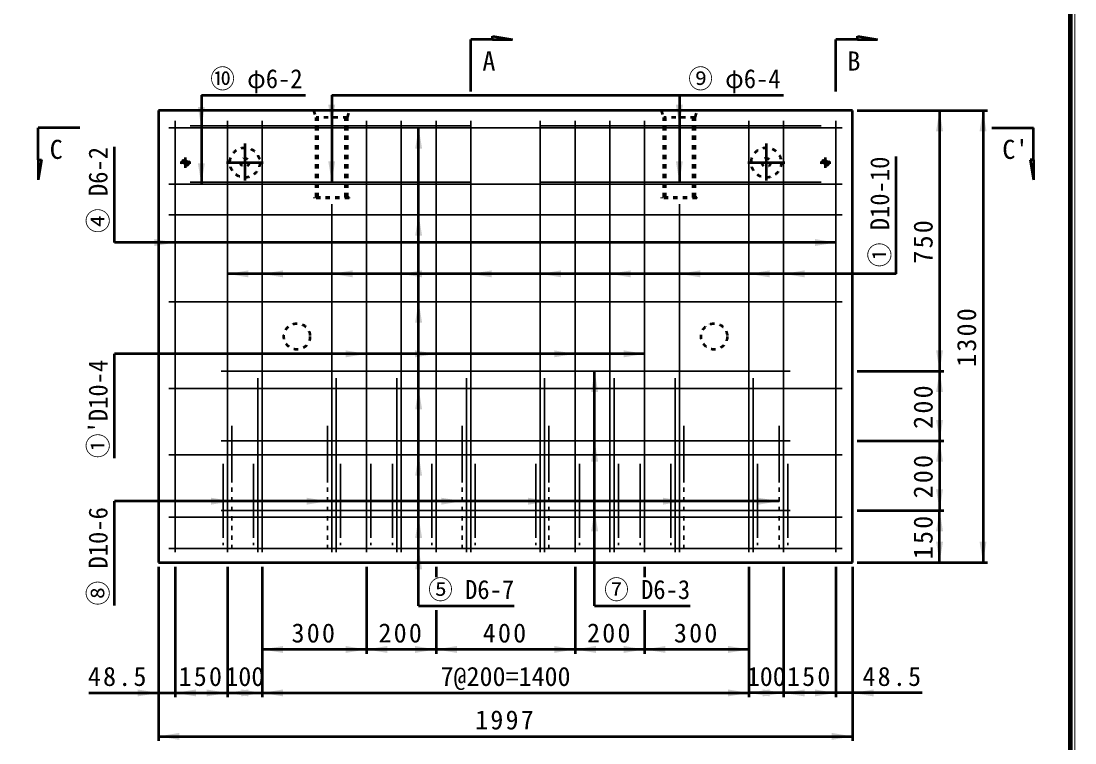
# Model space of a CAD drawing. Units: millimetres, scale not verified, with parts at other scales. Extents: x 100 to 4105, y 100 to 2870.
# Drawn here: x 2892 to 4105, y 773 to 1603 of the extents above; entities that cross this region are included whole.
import ezdxf
from ezdxf.enums import TextEntityAlignment as Align

# ---------------------------------------------------------------- set-up
doc = ezdxf.new("R2010")
doc.units = ezdxf.units.MM
doc.header["$LTSCALE"] = 5
doc.linetypes.add('USER2', pattern=[13.4, 10, -1.2, 1, -1.2])
doc.linetypes.add('USER3', pattern=[2.2, 1, -1.2])
doc.layers.add('V-nasSTD', color=7, linetype='Continuous', lineweight=50)
doc.styles.add('ＭＳ ゴシック', font='')
doc.styles.get('ＭＳ ゴシック').set_extended_font_data('MS Gothic')

msp = doc.modelspace()

# ---------------------------------------------------------------- hatches: boundary and pattern name
at = {"layer": 'V-nasSTD'}
for points in [[(3099.859, 1504.408), (3103.859, 1504.408), (3099.859, 1480.408), (3095.859, 1504.408)], [(3249.859, 1506.808), (3253.859, 1506.808), (3249.859, 1482.808), (3245.859, 1506.808)], [(3649.859, 1506.808), (3653.859, 1506.808), (3649.859, 1482.808), (3645.859, 1506.808)], [(3949.259, 1476.408), (3953.259, 1476.408), (3949.259, 1500.408), (3945.259, 1476.408)], [(3999.259, 1476.408), (4003.259, 1476.408), (3999.259, 1500.408), (3995.259, 1476.408)], [(3349.859, 1456.408), (3353.859, 1456.408), (3349.859, 1480.408), (3345.859, 1456.408)], [(3099.859, 1439.608), (3103.859, 1439.608), (3099.859, 1415.608), (3095.859, 1439.608)], [(3249.859, 1442.008), (3253.859, 1442.008), (3249.859, 1418.008), (3245.859, 1442.008)], [(3649.859, 1442.008), (3653.859, 1442.008), (3649.859, 1418.008), (3645.859, 1442.008)], [(3349.859, 1356.408), (3353.859, 1356.408), (3349.859, 1380.408), (3345.859, 1356.408)], [(3045.859, 1348.408), (3045.859, 1344.408), (3069.859, 1348.408), (3045.859, 1352.408)], [(3805.859, 1348.408), (3805.859, 1344.408), (3829.859, 1348.408), (3805.859, 1352.408)], [(3153.859, 1312.408), (3153.859, 1308.408), (3129.859, 1312.408), (3153.859, 1316.408)], [(3193.859, 1312.408), (3193.859, 1308.408), (3169.859, 1312.408), (3193.859, 1316.408)], [(3273.859, 1312.408), (3273.859, 1308.408), (3249.859, 1312.408), (3273.859, 1316.408)], [(3353.859, 1312.408), (3353.859, 1308.408), (3329.859, 1312.408), (3353.859, 1316.408)], [(3433.859, 1312.408), (3433.859, 1308.408), (3409.859, 1312.408), (3433.859, 1316.408)], [(3513.859, 1312.408), (3513.859, 1308.408), (3489.859, 1312.408), (3513.859, 1316.408)], [(3593.859, 1312.408), (3593.859, 1308.408), (3569.859, 1312.408), (3593.859, 1316.408)], [(3673.859, 1312.408), (3673.859, 1308.408), (3649.859, 1312.408), (3673.859, 1316.408)], [(3753.859, 1312.408), (3753.859, 1308.408), (3729.859, 1312.408), (3753.859, 1316.408)], [(3793.859, 1312.408), (3793.859, 1308.408), (3769.859, 1312.408), (3793.859, 1316.408)], [(3349.859, 1256.408), (3353.859, 1256.408), (3349.859, 1280.408), (3345.859, 1256.408)], [(3265.859, 1220.408), (3265.859, 1216.408), (3289.859, 1220.408), (3265.859, 1224.408)], [(3345.859, 1220.408), (3345.859, 1216.408), (3369.859, 1220.408), (3345.859, 1224.408)], [(3505.859, 1220.408), (3505.859, 1216.408), (3529.859, 1220.408), (3505.859, 1224.408)], [(3585.859, 1220.408), (3585.859, 1216.408), (3609.859, 1220.408), (3585.859, 1224.408)], [(3949.259, 1224.408), (3953.259, 1224.408), (3949.259, 1200.408), (3945.259, 1224.408)], [(3552.359, 1176.408), (3556.359, 1176.408), (3552.359, 1200.408), (3548.359, 1176.408)], [(3949.259, 1176.408), (3953.259, 1176.408), (3949.259, 1200.408), (3945.259, 1176.408)], [(3349.859, 1156.408), (3353.859, 1156.408), (3349.859, 1180.408), (3345.859, 1156.408)], [(3949.259, 1144.408), (3953.259, 1144.408), (3949.259, 1120.408), (3945.259, 1144.408)], [(3552.359, 1096.408), (3556.359, 1096.408), (3552.359, 1120.408), (3548.359, 1096.408)], [(3949.259, 1096.408), (3953.259, 1096.408), (3949.259, 1120.408), (3945.259, 1096.408)], [(3349.859, 1080.408), (3353.859, 1080.408), (3349.859, 1104.408), (3345.859, 1080.408)], [(3949.259, 1064.408), (3953.259, 1064.408), (3949.259, 1040.408), (3945.259, 1064.408)], [(3110.859, 1050.923), (3110.859, 1046.923), (3134.859, 1050.923), (3110.859, 1054.923)], [(3220.859, 1050.923), (3220.859, 1046.923), (3244.859, 1050.923), (3220.859, 1054.923)], [(3375.859, 1050.923), (3375.859, 1046.923), (3399.859, 1050.923), (3375.859, 1054.923)], [(3475.859, 1050.923), (3475.859, 1046.923), (3499.859, 1050.923), (3475.859, 1054.923)], [(3630.859, 1050.923), (3630.859, 1046.923), (3654.859, 1050.923), (3630.859, 1054.923)], [(3740.859, 1050.923), (3740.859, 1046.923), (3764.859, 1050.923), (3740.859, 1054.923)], [(3349.859, 1008.408), (3353.859, 1008.408), (3349.859, 1032.408), (3345.859, 1008.408)], [(3552.359, 1016.408), (3556.359, 1016.408), (3552.359, 1040.408), (3548.359, 1016.408)], [(3949.259, 1016.408), (3953.259, 1016.408), (3949.259, 1040.408), (3945.259, 1016.408)], [(3349.859, 972.408), (3353.859, 972.408), (3349.859, 996.408), (3345.859, 972.408)], [(3949.259, 1004.408), (3953.259, 1004.408), (3949.259, 980.408), (3945.259, 1004.408)], [(3999.259, 1004.408), (4003.259, 1004.408), (3999.259, 980.408), (3995.259, 1004.408)], [(3193.859, 880.408), (3193.859, 876.408), (3169.859, 880.408), (3193.859, 884.408)], [(3265.859, 880.408), (3265.859, 876.408), (3289.859, 880.408), (3265.859, 884.408)], [(3313.859, 880.408), (3313.859, 876.408), (3289.859, 880.408), (3313.859, 884.408)], [(3345.859, 880.408), (3345.859, 876.408), (3369.859, 880.408), (3345.859, 884.408)], [(3393.859, 880.408), (3393.859, 876.408), (3369.859, 880.408), (3393.859, 884.408)], [(3505.859, 880.408), (3505.859, 876.408), (3529.859, 880.408), (3505.859, 884.408)], [(3553.859, 880.408), (3553.859, 876.408), (3529.859, 880.408), (3553.859, 884.408)], [(3585.859, 880.408), (3585.859, 876.408), (3609.859, 880.408), (3585.859, 884.408)], [(3633.859, 880.408), (3633.859, 876.408), (3609.859, 880.408), (3633.859, 884.408)], [(3705.859, 880.408), (3705.859, 876.408), (3729.859, 880.408), (3705.859, 884.408)], [(3026.459, 830.408), (3026.459, 826.408), (3050.459, 830.408), (3026.459, 834.408)], [(3093.859, 830.408), (3093.859, 826.408), (3069.859, 830.408), (3093.859, 834.408)], [(3105.859, 830.408), (3105.859, 826.408), (3129.859, 830.408), (3105.859, 834.408)], [(3153.859, 830.408), (3153.859, 826.408), (3129.859, 830.408), (3153.859, 834.408)], [(3145.859, 830.408), (3145.859, 826.408), (3169.859, 830.408), (3145.859, 834.408)], [(3193.859, 830.408), (3193.859, 826.408), (3169.859, 830.408), (3193.859, 834.408)], [(3705.859, 830.408), (3705.859, 826.408), (3729.859, 830.408), (3705.859, 834.408)], [(3753.859, 830.408), (3753.859, 826.408), (3729.859, 830.408), (3753.859, 834.408)], [(3745.859, 830.408), (3745.859, 826.408), (3769.859, 830.408), (3745.859, 834.408)], [(3793.859, 830.408), (3793.859, 826.408), (3769.859, 830.408), (3793.859, 834.408)], [(3805.859, 830.408), (3805.859, 826.408), (3829.859, 830.408), (3805.859, 834.408)], [(3873.259, 830.408), (3873.259, 826.408), (3849.259, 830.408), (3873.259, 834.408)], [(3074.459, 780.408), (3074.459, 776.408), (3050.459, 780.408), (3074.459, 784.408)], [(3825.259, 780.408), (3825.259, 776.408), (3849.259, 780.408), (3825.259, 784.408)]]:
    msp.add_hatch(color=256, dxfattribs=at).paths.add_polyline_path(points)

# ---------------------------------------------------------------- linework, layer by layer
at = {"layer": 'V-nasSTD', "lineweight": 100}
msp.add_line((4100, 105), (4100, 2865), dxfattribs=at)
at = {"layer": 'V-nasSTD'}
for p, q in [((3409.859, 1522.008), (3409.859, 1582.008)), ((3434.859, 1582.008), (3409.859, 1582.008)), ((3434.859, 1582.008), (3434.859, 1585.848)), ((3434.859, 1585.848), (3457.899, 1582.008)), ((3434.859, 1582.008), (3457.899, 1582.008)), ((3829.859, 1522.008), (3829.859, 1582.008)), ((3854.859, 1582.008), (3829.859, 1582.008)), ((3854.859, 1582.008), (3854.859, 1585.848)), ((3854.859, 1585.848), (3877.899, 1582.008)), ((3854.859, 1582.008), (3877.899, 1582.008)), ((3099.859, 1518.008), (3099.859, 1415.608)), ((3099.859, 1518.008), (3219.859, 1518.008)), ((3249.859, 1518.008), (3249.859, 1418.008)), ((3249.859, 1518.008), (3769.859, 1518.008)), ((3649.859, 1518.008), (3649.859, 1418.008)), ((3050.459, 1500.408), (3050.459, 980.408)), ((3849.259, 1500.408), (3050.459, 1500.408)), ((3849.259, 980.408), (3849.259, 1500.408)), ((3854.259, 1500.408), (4004.259, 1500.408)), ((3949.259, 1500.408), (3949.259, 1200.408)), ((3999.259, 1500.408), (3999.259, 980.408)), ((2912.011, 1443.448), (2912.011, 1480.408)), ((2960.051, 1480.408), (2912.011, 1480.408)), ((3349.859, 930.408), (3349.859, 1480.408)), ((4009.259, 1480.408), (4057.299, 1480.408)), ((4057.299, 1443.448), (4057.299, 1480.408)), ((2999.859, 1348.408), (2999.859, 1458.408)), ((2912.011, 1443.448), (2915.851, 1443.448)), ((2915.851, 1443.448), (2912.011, 1420.408)), ((2912.011, 1443.448), (2912.011, 1420.408)), ((3899.259, 1312.408), (3899.259, 1447.408)), ((4057.299, 1443.448), (4053.459, 1443.448)), ((4053.459, 1443.448), (4057.299, 1420.408)), ((4057.299, 1443.448), (4057.299, 1420.408)), ((3829.859, 1348.408), (2999.859, 1348.408)), ((3899.259, 1312.408), (3129.859, 1312.408)), ((3609.859, 1220.408), (2999.859, 1220.408)), ((2999.859, 1100.408), (2999.859, 1220.408)), ((3552.359, 930.408), (3552.359, 1200.408)), ((3854.259, 1200.408), (3954.259, 1200.408)), ((3949.259, 1200.408), (3949.259, 1120.408)), ((3854.259, 1120.408), (3954.259, 1120.408)), ((3949.259, 1120.408), (3949.259, 1040.408)), ((3764.859, 1050.923), (2999.859, 1050.923)), ((2999.859, 930.923), (2999.859, 1050.923)), ((3854.259, 1040.408), (3954.259, 1040.408)), ((3949.259, 980.408), (3949.259, 1040.408)), ((3050.459, 980.408), (3849.259, 980.408)), ((3050.459, 975.408), (3050.459, 775.408)), ((3069.859, 975.408), (3069.859, 825.408)), ((3129.859, 975.408), (3129.859, 825.408)), ((3169.859, 975.408), (3169.859, 825.408)), ((3289.859, 975.408), (3289.859, 875.408)), ((3369.859, 975.408), (3369.859, 963.408)), ((3529.859, 975.408), (3529.859, 875.408)), ((3609.859, 975.408), (3609.859, 963.408)), ((3729.859, 975.408), (3729.859, 825.408)), ((3769.859, 975.408), (3769.859, 825.408)), ((3829.859, 975.408), (3829.859, 825.408)), ((3849.259, 975.408), (3849.259, 775.408)), ((3854.259, 980.408), (4004.259, 980.408)), ((3349.859, 930.408), (3459.859, 930.408)), ((3369.859, 925.408), (3369.859, 875.408)), ((3552.359, 930.408), (3662.359, 930.408)), ((3609.859, 925.408), (3609.859, 875.408)), ((3289.859, 880.408), (3169.859, 880.408)), ((3369.859, 880.408), (3289.859, 880.408)), ((3529.859, 880.408), (3369.859, 880.408)), ((3609.859, 880.408), (3529.859, 880.408)), ((3729.859, 880.408), (3609.859, 880.408)), ((2970.459, 830.408), (3050.459, 830.408)), ((3050.459, 830.408), (3069.859, 830.408)), ((3069.859, 830.408), (3129.859, 830.408)), ((3129.859, 830.408), (3169.859, 830.408)), ((3169.859, 830.408), (3729.859, 830.408)), ((3769.859, 830.408), (3729.859, 830.408)), ((3829.859, 830.408), (3769.859, 830.408)), ((3849.259, 830.408), (3829.859, 830.408)), ((3929.259, 830.408), (3849.259, 830.408)), ((3050.459, 780.408), (3849.259, 780.408))]:
    msp.add_line(p, q, dxfattribs=at)
at = {"layer": 'V-nasSTD', "linetype": 'USER3'}
for p, q in [((3228.859, 1500.408), (3231.859, 1492.408)), ((3231.859, 1400.408), (3231.859, 1492.408)), ((3267.859, 1492.408), (3231.859, 1492.408)), ((3233.859, 1400.408), (3233.859, 1492.408)), ((3265.859, 1400.408), (3265.859, 1492.408)), ((3267.859, 1492.408), (3270.859, 1500.408)), ((3267.859, 1400.408), (3267.859, 1492.408)), ((3628.859, 1500.408), (3631.859, 1492.408)), ((3631.859, 1400.408), (3631.859, 1492.408)), ((3667.859, 1492.408), (3631.859, 1492.408)), ((3633.859, 1400.408), (3633.859, 1492.408)), ((3665.859, 1400.408), (3665.859, 1492.408)), ((3667.859, 1492.408), (3670.859, 1500.408)), ((3667.859, 1400.408), (3667.859, 1492.408)), ((3269.859, 1400.408), (3229.859, 1400.408)), ((3229.859, 1399.608), (3229.859, 1400.408)), ((3269.859, 1399.608), (3229.859, 1399.608)), ((3269.859, 1399.608), (3269.859, 1400.408)), ((3669.859, 1400.408), (3629.859, 1400.408)), ((3629.859, 1399.608), (3629.859, 1400.408)), ((3669.859, 1399.608), (3629.859, 1399.608)), ((3669.859, 1399.608), (3669.859, 1400.408))]:
    msp.add_line(p, q, dxfattribs=at)
at = {"layer": 'V-nasSTD', "lineweight": 35}
for p, q in [((3062.459, 1480.408), (3837.259, 1480.408)), ((3069.859, 1488.408), (3069.859, 992.408)), ((3086.859, 1482.808), (3409.859, 1482.808)), ((3129.859, 1488.408), (3129.859, 992.408)), ((3169.859, 1488.408), (3169.859, 992.408)), ((3289.859, 1488.408), (3289.859, 992.408)), ((3329.859, 1488.408), (3329.859, 992.408)), ((3369.859, 1488.408), (3369.859, 992.408)), ((3409.859, 1488.408), (3409.859, 992.408)), ((3489.859, 1488.408), (3489.859, 992.408)), ((3812.859, 1482.808), (3489.859, 1482.808)), ((3529.859, 1488.408), (3529.859, 992.408)), ((3569.859, 1488.408), (3569.859, 992.408)), ((3609.859, 1488.408), (3609.859, 992.408)), ((3729.859, 1488.408), (3729.859, 992.408)), ((3769.859, 1488.408), (3769.859, 992.408)), ((3829.859, 1488.408), (3829.859, 992.408)), ((3062.459, 1415.608), (3837.259, 1415.608)), ((3086.859, 1418.008), (3409.859, 1418.008)), ((3812.859, 1418.008), (3489.859, 1418.008)), ((3249.859, 1392.408), (3249.859, 992.408)), ((3649.859, 1392.408), (3649.859, 992.408)), ((3062.459, 1380.408), (3837.259, 1380.408)), ((3062.459, 1280.408), (3837.259, 1280.408)), ((3122.459, 1200.408), (3777.259, 1200.408)), ((3164.859, 1192.408), (3164.859, 992.408)), ((3254.859, 1192.408), (3254.859, 992.408)), ((3324.859, 1192.408), (3324.859, 992.408)), ((3404.859, 1192.408), (3404.859, 992.408)), ((3494.859, 1192.408), (3494.859, 992.408)), ((3574.859, 1192.408), (3574.859, 992.408)), ((3644.859, 1192.408), (3644.859, 992.408)), ((3734.859, 1192.408), (3734.859, 992.408)), ((3062.459, 1180.408), (3837.259, 1180.408)), ((3134.859, 1137.566), (3134.859, 1077.566)), ((3244.859, 1137.566), (3244.859, 1077.566)), ((3399.859, 1137.566), (3399.859, 1077.566)), ((3499.859, 1137.566), (3499.859, 1077.566)), ((3654.859, 1137.566), (3654.859, 1077.566)), ((3764.859, 1137.566), (3764.859, 1077.566)), ((3122.459, 1120.408), (3777.259, 1120.408)), ((3062.459, 1104.408), (3837.259, 1104.408)), ((3124.859, 1093.933), (3124.859, 1013.933)), ((3159.859, 1093.933), (3159.859, 1013.933)), ((3259.859, 1093.933), (3259.859, 1013.933)), ((3294.859, 1093.933), (3294.859, 1013.933)), ((3319.859, 1093.933), (3319.859, 1013.933)), ((3364.859, 1093.933), (3364.859, 1013.933)), ((3414.859, 1093.933), (3414.859, 1013.933)), ((3484.859, 1093.933), (3484.859, 1013.933)), ((3534.859, 1093.933), (3534.859, 1013.933)), ((3579.859, 1093.933), (3579.859, 1013.933)), ((3604.859, 1093.933), (3604.859, 1013.933)), ((3639.859, 1093.933), (3639.859, 1013.933)), ((3739.859, 1093.933), (3739.859, 1013.933)), ((3774.859, 1093.933), (3774.859, 1013.933)), ((3062.459, 1032.408), (3837.259, 1032.408)), ((3122.459, 1040.408), (3777.259, 1040.408)), ((3062.459, 996.408), (3837.259, 996.408))]:
    msp.add_line(p, q, dxfattribs=at)
at = {"layer": 'V-nasSTD', "linetype": 'USER2'}
for p, q in [((3149.859, 1462.208), (3149.859, 1419.808)), ((3749.859, 1462.208), (3749.859, 1419.808)), ((3081.659, 1434.408), (3081.659, 1446.408)), ((3818.059, 1434.408), (3818.059, 1446.408)), ((3075.659, 1440.408), (3087.659, 1440.408)), ((3128.659, 1440.408), (3171.059, 1440.408)), ((3728.659, 1440.408), (3771.059, 1440.408)), ((3812.059, 1440.408), (3824.059, 1440.408))]:
    msp.add_line(p, q, dxfattribs=at)
at = {"layer": 'V-nasSTD', "linetype": 'USER3', "lineweight": 35}
for p, q in [((3134.859, 1077.566), (3134.859, 990.408)), ((3244.859, 1077.566), (3244.859, 990.408)), ((3399.859, 1077.566), (3399.859, 990.408)), ((3499.859, 1077.566), (3499.859, 990.408)), ((3654.859, 1077.566), (3654.859, 990.408)), ((3764.859, 1077.566), (3764.859, 990.408)), ((3124.859, 1013.933), (3124.859, 1000.408)), ((3159.859, 1013.933), (3159.859, 1000.408)), ((3259.859, 1013.933), (3259.859, 1000.408)), ((3294.859, 1013.933), (3294.859, 1000.408)), ((3319.859, 1013.933), (3319.859, 1000.408)), ((3364.859, 1013.933), (3364.859, 1000.408)), ((3414.859, 1013.933), (3414.859, 1000.408)), ((3484.859, 1013.933), (3484.859, 1000.408)), ((3534.859, 1013.933), (3534.859, 1000.408)), ((3579.859, 1013.933), (3579.859, 1000.408)), ((3604.859, 1013.933), (3604.859, 1000.408)), ((3639.859, 1013.933), (3639.859, 1000.408)), ((3739.859, 1013.933), (3739.859, 1000.408)), ((3774.859, 1013.933), (3774.859, 1000.408))]:
    msp.add_line(p, q, dxfattribs=at)
at = {"layer": 'V-nasSTD', "lineweight": 13}
msp.add_lwpolyline([(100, 100), (100, 2870), (4105, 2870), (4105, 100)], close=True, dxfattribs=at)
at = {"layer": 'V-nasSTD', "linetype": 'USER3'}
for centre, radius in [((3149.859, 1440.408), 17.2), ((3749.859, 1440.408), 17.2), ((3081.659, 1440.408), 3.8), ((3149.859, 1440.408), 5), ((3749.859, 1440.408), 5), ((3818.059, 1440.408), 3.8), ((3081.659, 1440.408), 2.4), ((3081.659, 1440.408), 2), ((3818.059, 1440.408), 2.4), ((3818.059, 1440.408), 2), ((3209.859, 1240.408), 15), ((3689.859, 1240.408), 15)]:
    msp.add_circle(centre, radius, dxfattribs=at)

# ---------------------------------------------------------------- texts
at = {"layer": 'V-nasSTD', "style": 'ＭＳ ゴシック'}
for s, p in [('A', (3430.724, 1568.184)), ('B', (3850.724, 1568.184)), ("C'", (4036.433, 1466.584)), ('C', (2932.876, 1466.584)), ('100', (3149.859, 860.408)), ('7@200=1400', (3449.859, 860.408)), ('100', (3749.859, 860.408))]:
    msp.add_text(s, height=21.99, dxfattribs=at).set_placement(p, align=Align.TOP_CENTER)
at = {"layer": 'V-nasSTD', "style": 'ＭＳ ゴシック', "width": 0.95}
for s, p in [('⑩ φ6-2', (3163.223, 1547.816)), ('⑨ φ6-4', (3713.223, 1547.816)), ('⑤ D6-7', (3410.303, 960.216)), ('⑦ D6-3', (3612.803, 960.216))]:
    msp.add_text(s, height=21.85, dxfattribs=at).set_placement(p, align=Align.TOP_CENTER)
for s, p in [('④ D6-2', (2970.051, 1408.852)), ('① D10-10', (3869.451, 1383.693)), ("①'D10-4", (2970.051, 1157.043)), ('⑧ D10-6', (2970.051, 987.558))]:
    msp.add_text(s, height=21.85, rotation=90, dxfattribs=at).set_placement(p, align=Align.TOP_CENTER)
at = {"layer": 'V-nasSTD', "char_height": 21.99, "attachment_point": 2, "rotation": 90, "style": 'ＭＳ ゴシック'}
for s, insert in [('\\T1.17;750', (3919.259, 1350.408)), ('\\T1.17;1300', (3969.259, 1240.408)), ('\\T1.17;200', (3919.259, 1160.408)), ('\\T1.17;200', (3919.259, 1080.408)), ('\\T1.17;150', (3919.259, 1010.408))]:
    msp.add_mtext(s, dxfattribs=dict(at, insert=insert))
at = {"layer": 'V-nasSTD', "char_height": 21.99, "attachment_point": 2, "style": 'ＭＳ ゴシック'}
for s, insert in [('\\T1.17;300', (3229.859, 910.408)), ('\\T1.17;200', (3329.859, 910.408)), ('\\T1.17;400', (3449.859, 910.408)), ('\\T1.17;200', (3569.859, 910.408)), ('\\T1.17;300', (3669.859, 910.408)), ('\\T1.17;48.5', (3004.209, 860.408)), ('\\T1.17;150', (3099.859, 860.408)), ('\\T1.17;150', (3799.859, 860.408)), ('\\T1.17;48.5', (3895.509, 860.408)), ('\\T1.17;1997', (3449.859, 810.408))]:
    msp.add_mtext(s, dxfattribs=dict(at, insert=insert))

doc.saveas('drawing.dxf')
